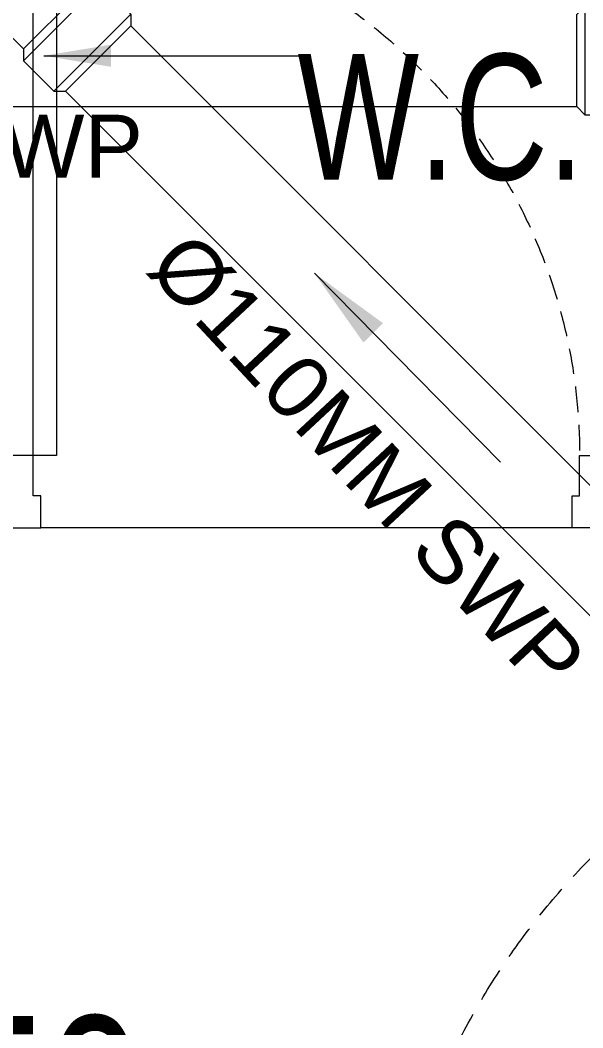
# Model space of a CAD drawing. Header units: millimetres. Extents: x 554 to 29966, y 4404 to 52986.
# Drawn here: x 19359 to 20031, y 43364 to 44566 of the extents above; entities that cross this region are included whole.
import ezdxf

# ---------------------------------------------------------------- set-up
doc = ezdxf.new("R2010")
doc.units = ezdxf.units.MM
doc.linetypes.add('HIDDEN2', pattern=[4.7624999999999975, 3.174999999999998, -1.587499999999999])
for name, color, linetype, lineweight in [('A-TEXT-ROOM-50', 7, 'Continuous', 9), ('door window', 7, 'Continuous', 9), ('SWP', 1, 'Continuous', 15)]:
    doc.layers.add(name, color=color, linetype=linetype, lineweight=lineweight)
doc.layers.add('SH - WWP', color=94, linetype='Continuous', lineweight=0, true_color=0x009e00)
doc.layers.add('SH- WWP', color=92, linetype='Continuous')
doc.styles.add('_MAA_200', font='Arial Narrow.ttf', dxfattribs={"height": 100})
doc.styles.add('ARIAL', font='Arial.ttf')
doc.styles.get("Standard").update_dxf_attribs({"font": 'arial.ttf'})
doc.dimstyles.new('COLUMN DIM PLAN', dxfattribs={"dimtxt": 100, "dimasz": 50, "dimexe": 0, "dimexo": 0, "dimgap": 30, "dimtad": 0, "dimdec": 0, "dimdsep": 46, "dimtxsty": '_MAA_200', "dimblk": 'ARCHTICK', "dimcen": 2.5, "dimdle": 50, "dimclrd": 256, "dimclre": 256, "dimclrt": 256, "dimadec": 0, "dimazin": 0, "dimtfac": 1, "dimtdec": 0, "dimtmove": 1, "dimatfit": 3, "dimfxl": 1, "dimlwd": -1, "dimlwe": -1, "dimarcsym": 0})

# ---------------------------------------------------------------- blocks, each defined once
blk = doc.blocks.new('A$C44614934')
at = {"layer": 'door window'}
blk.add_line((2.999990778977462, 0.0264023688596353, 0.6861584709025195), (35.99999077897658, 0.0264023688596353, 0.6861584709025195), dxfattribs=at)
at = {"layer": 'door window', "elevation": 0.6861584709025195}
for points in [[(36.46498745962551, 4.526402370498542), (36.46498745962551, 39.12163490303465), (35.0219874596253, 39.12163490303465), (35.0219874596253, 4.526402370498542)], [(-9.2210229923e-06, 0.0264023688596353), (2.999990778977462, 0.0264023688596353), (2.999990778977462, 2.026402368859633), (2.534990778977316, 2.026402368859633), (2.534997417679733, 4.526402370653158), (-2.5823201213e-06, 4.526402370653158)], [(38.99999077897702, 0.0264023688596353), (35.99999077897658, 0.0264023688596353), (35.99999077897658, 2.026402368859633), (36.46498745962551, 2.026402368859633), (36.46498745962551, 4.526402370498542), (38.99999077897701, 4.526402370498542)]]:
    blk.add_lwpolyline(points, close=True, dxfattribs=at)
at = {"layer": 'door window', "linetype": 'HIDDEN2', "ltscale": 0.5}
blk.add_arc((36.54002608923339, 4.527599800097958, 0.6861584709025195), 34.00502869263578, 92.55862514950395, 180.002017573744, dxfattribs=at)
blk = doc.blocks.new('PP-YTEE')
for p, q in [((-723.6865936992986, 2433.725205862226), (-661.0112199122827, 2496.400579649235)), ((-723.6865936992986, 2443.367571060222), (-670.6535851102898, 2496.400579649235)), ((-661.0112199122827, 2496.400579649235), (-670.6535851102898, 2496.400579649235)), ((-636.4231886573975, 2471.81254839432), (-661.0112199122827, 2496.400579649235)), ((-699.0985624443806, 2409.137174607326), (-636.4231886573975, 2471.81254839432)), ((-636.4231886573975, 2462.17018319631), (-636.4231886573975, 2471.81254839432)), ((-689.4561972464058, 2409.137174607326), (-636.4231886573975, 2462.17018319631)), ((-576.0531818977145, 2401.800176436634), (-636.4231886573975, 2462.17018319631)), ((-723.6865936992986, 2433.725205862226), (-723.6865936992986, 2443.367571060222)), ((-699.0985624443806, 2409.137174607326), (-723.6865936992986, 2433.725205862226)), ((-743.0986364431647, 2401.800176436634), (-736.2804546249862, 2408.618358254813)), ((-736.2804546249862, 2408.618358254813), (-736.2804546249862, 2319.981994618448)), ((-736.2804546249862, 2408.618358254813), (-701.5077273522548, 2408.618358254813)), ((-694.6895455340759, 2401.800176436634), (-701.5077273522548, 2408.618358254813)), ((-701.5077273522548, 2408.618358254813), (-701.5077273522548, 2319.981994618448)), ((-699.0985624443806, 2409.137174607326), (-689.4561972464058, 2409.137174607326)), ((-686.7749448425711, 2406.455922203516), (-689.4561972464058, 2409.137174607326)), ((-576.0531818977145, 2401.800176436634), (-569.2350000795328, 2408.618358254813)), ((-569.2350000795328, 2408.618358254813), (-534.4622728068011, 2408.618358254813)), ((-569.2350000795328, 2408.618358254813), (-569.2350000795328, 2319.981994618448)), ((-527.6440909886225, 2401.800176436634), (-534.4622728068011, 2408.618358254813)), ((-534.4622728068011, 2408.618358254813), (-534.4622728068011, 2319.981994618448)), ((-743.0986364431647, 2401.800176436634), (-743.0986364431647, 2326.800176436634)), ((-694.6895455340759, 2401.800176436634), (-688.7034178821814, 2401.800176436634)), ((-694.6895455340759, 2401.800176436634), (-694.6895455340759, 2326.800176436634)), ((-576.0531818977145, 2401.800176436634), (-576.0531818977145, 2326.800176436634)), ((-527.6440909886225, 2401.800176436634), (-527.6440909886225, 2326.800176436634)), ((-736.2804546249862, 2319.981994618448), (-743.0986364431647, 2326.800176436634)), ((-736.2804546249862, 2319.981994618448), (-701.5077273522548, 2319.981994618448)), ((-701.5077273522548, 2319.981994618448), (-694.6895455340759, 2326.800176436634)), ((-694.6895455340759, 2326.800176436634), (-576.0531818977145, 2326.800176436634)), ((-569.2350000795328, 2319.981994618448), (-576.0531818977145, 2326.800176436634)), ((-569.2350000795328, 2319.981994618448), (-534.4622728068011, 2319.981994618448)), ((-534.4622728068011, 2319.981994618448), (-527.6440909886225, 2326.800176436634))]:
    blk.add_line(p, q)
blk.add_arc((-688.7034178821814, 2404.52744916391), 2.727272727272845, 270, 45.00000000000921)
blk = doc.blocks.new('PP-SHOE')
for p, q in [((-643.9978901630134, 13727.85068537129), (-697.0308987520032, 13674.81767678232)), ((-634.3555249650202, 13727.85068537129), (-697.0308987520032, 13665.17531158432)), ((-643.9978901630134, 13727.85068537129), (-634.3555249650202, 13727.85068537129)), ((-604.9463111111467, 13698.44147151741), (-634.3555249650202, 13727.85068537129)), ((-604.9463111111467, 13698.44147151741), (-667.6216848981039, 13635.76609773043)), ((-604.9463111111467, 13698.44147151741), (-604.9463111111467, 13688.79910631941)), ((-596.2860982658844, 13685.32981332137), (-589.4679164477203, 13692.14799513953)), ((-589.4679164477203, 13692.14799513953), (-589.4679164477203, 13603.51163150319)), ((-589.4679164477203, 13692.14799513953), (-554.6951891750018, 13692.14799513953)), ((-554.6951891750018, 13692.14799513953), (-554.6951891750018, 13603.51163150319)), ((-547.8770073568191, 13685.32981332137), (-554.6951891750018, 13692.14799513953)), ((-604.9463111111467, 13688.79910631941), (-657.9793197001106, 13635.76609773043)), ((-603.4740173322535, 13687.32681254055), (-604.9463111111467, 13688.79910631941)), ((-598.6528347332805, 13685.32981332137), (-596.2860982658844, 13685.32981332137)), ((-596.2860982658844, 13685.32981332137), (-596.2860982658844, 13610.32981332137)), ((-547.8770073568191, 13685.32981332137), (-547.8770073568191, 13610.32981332137)), ((-697.0308987520032, 13665.17531158432), (-697.0308987520032, 13674.81767678232)), ((-667.6216848981039, 13635.76609773043), (-697.0308987520032, 13665.17531158432)), ((-667.6216848981039, 13635.76609773043), (-657.9793197001106, 13635.76609773043)), ((-656.5070259212282, 13634.29380395158), (-657.9793197001106, 13635.76609773043)), ((-598.6528347332805, 13610.32981332137), (-596.2860982658844, 13610.32981332137)), ((-589.4679164477203, 13603.51163150319), (-596.2860982658844, 13610.32981332137)), ((-554.6951891750018, 13603.51163150319), (-547.8770073568191, 13610.32981332137)), ((-589.4679164477203, 13603.51163150319), (-554.6951891750018, 13603.51163150319))]:
    blk.add_line(p, q)
for radius in [6.818181818180176, 81.8181818181622]:
    blk.add_arc((-598.6528347332805, 13692.14799513953), radius, 225.0000000000068, 270)
blk = doc.blocks.new('_ArchTick')
at = {"color": 0, "linetype": 'ByBlock', "const_width": 0.15}
blk.add_lwpolyline([(-0.5, -0.5), (0.5, 0.5)], dxfattribs=at)

msp = doc.modelspace()

# ---------------------------------------------------------------- linework, layer by layer
at = {"layer": 'SH - WWP'}
msp.add_line((18801.70809801587, 44463.26313089941), (20023.27187412664, 44463.26313089941), dxfattribs=at)
at = {"layer": 'SWP', "linetype": 'Continuous'}
for p, q in [((20604.79986309878, 43445.46481680859), (19490.64484471607, 44559.61983519131)), ((20527.01811716858, 43367.68307087839), (19412.86309878587, 44481.83808926112))]:
    msp.add_line(p, q, dxfattribs=at)

# ---------------------------------------------------------------- block references
at = {"layer": 'door window', "xscale": -19.23076923144981, "yscale": 19.23076923098415, "zscale": 19.23076923094413}
msp.add_blockref('A$C44614934', (20075.43160738855, 43960.06985841355, -13.19535520978385), dxfattribs=at)
at = {"layer": 'door window', "xscale": -25.64102564100176, "yscale": 25.64102564100176, "zscale": 25.64102564110726, "rotation": 89.99999999999996}
msp.add_blockref('A$C44614934', (20776.10876850564, 43890.57735981642, -17.59380694629455), dxfattribs=at)
at = {"layer": 'SH - WWP', "xscale": -1.466666666661983, "yscale": 1.466666666661983, "zscale": 1.466666666661983, "rotation": 135}
msp.add_blockref('PP-SHOE', (34928.17153346737, 58032.39531631246), dxfattribs=at)
at = {"layer": 'SWP', "linetype": 'Continuous', "xscale": 1.466666666666665, "yscale": 1.466666666666665, "zscale": 1.466666666666665, "rotation": 180}
msp.add_blockref('PP-YTEE', (18429.23784062372, 48143.22560607958), dxfattribs=at)

# ---------------------------------------------------------------- texts
at = {"layer": 'A-TEXT-ROOM-50', "width": 1408.685310785585, "attachment_point": 2, "style": 'ARIAL'}
for s, insert, char_height in [('{\\fSwis721 LtCn BT|b0|i0|c0|p34;W.C.}', (19860.63561286929, 44526.10076920398), 150), ('{\\fSwis721 LtCn BT|b0|i0|c0|p34;TOILET\\P3215X3350}', (18980.36784925138, 43711.71667530285), 200)]:
    msp.add_mtext(s, dxfattribs=dict(at, insert=insert, char_height=char_height))
at = {"layer": 'SH- WWP', "lineweight": 30, "insert": (19528.93930503086, 44453.54878083514), "char_height": 75, "width": 774.8714237896322, "attachment_point": 3}
msp.add_mtext('\\pxqc;\\A1;\\fArial|b0|i0|c0|p34;\\C3;Ø110MM WWP', dxfattribs=at)
at = {"layer": 'SH- WWP', "lineweight": 30, "insert": (20064.95742014622, 43781.13289226303), "char_height": 75, "width": 774.8714237896322, "attachment_point": 3, "rotation": 312.9925916707196}
msp.add_mtext('\\pxqc;\\A1;\\fArial|b0|i0|c0|p34;\\C1;Ø110MM SWP', dxfattribs=at)

# ---------------------------------------------------------------- leaders
at = {"layer": 'SH - WWP'}
msp.add_leader([(19386.92120314029, 44523.9751365263), (19697.75923232607, 44523.9751365263)], dimstyle='COLUMN DIM PLAN', override={"dimasz": 80, "dimgap": 30, "dimtad": 0, "dimfxl": 5, "dimarcsym": 2}, dxfattribs=at)
at = {"layer": 'SWP', "linetype": 'Continuous'}
msp.add_leader([(19710.02919995331, 44264.55883203344), (19932.06069037982, 44039.10460172631)], dimstyle='COLUMN DIM PLAN', override={"dimasz": 100, "dimgap": 30, "dimtad": 0, "dimfxl": 5, "dimarcsym": 2}, dxfattribs=at)

doc.saveas('drawing.dxf')
